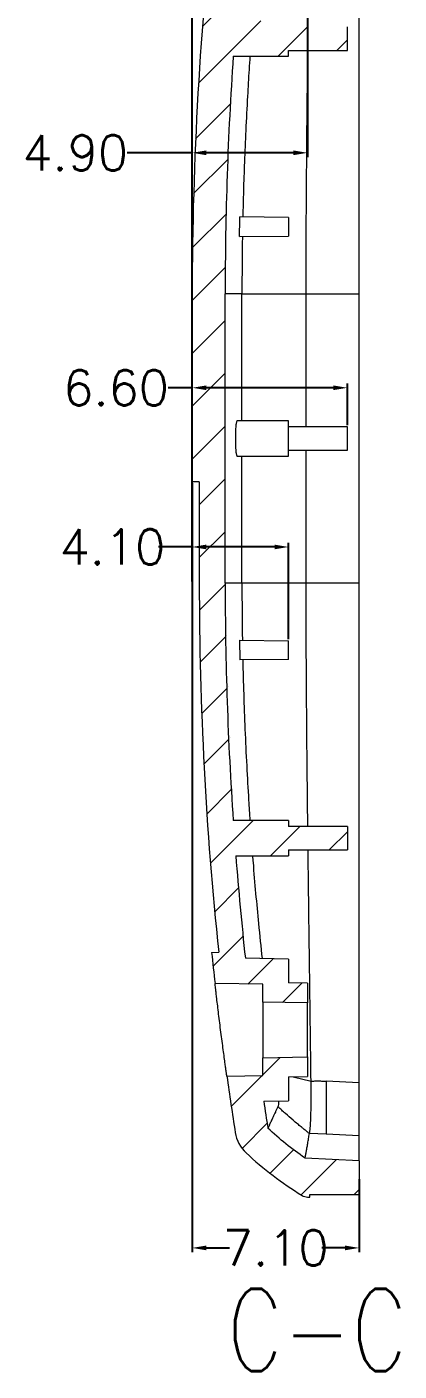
# Model space of a CAD drawing. Header units: inches. Extents: x 1127 to 2406, y 573 to 922.
# Drawn here: x 2266.8 to 2282.6, y 661.3 to 718.4 of the extents above; entities that cross this region are included whole.
import ezdxf

# ---------------------------------------------------------------- set-up
doc = ezdxf.new("R2010")
doc.units = ezdxf.units.IN
doc.styles.add('SLDTEXTSTYLE3', font='TXT', dxfattribs={"width": 0.75, "bigfont": 'bigfont'})
doc.styles.get("Standard").update_dxf_attribs({"font": 'txt', "bigfont": 'gbcbig.shx'})
doc.dimstyles.new('2', dxfattribs={"dimtxt": 1.5, "dimasz": 0.6, "dimexe": 0.18, "dimexo": 0.0625, "dimgap": 0.09, "dimtad": 0, "dimtih": 1, "dimtoh": 1, "dimzin": 0, "dimdsep": 46, "dimtxsty": 'Standard', "dimcen": 0, "dimadec": 0, "dimazin": 2, "dimtfac": 1, "dimtofl": 0, "dimtmove": 0, "dimatfit": 3, "dimfxl": 1, "dimtolj": 1, "dimtzin": 0, "dimarcsym": 0})

# ---------------------------------------------------------------- blocks, each defined once
blk = doc.blocks.new('SW_NOTE_4')
at = {"color": 0, "linetype": 'Continuous', "lineweight": 0, "insert": (22.232, 5.799), "char_height": 3.5, "attachment_point": 2, "style": 'SLDTEXTSTYLE3'}
blk.add_mtext('C-C', dxfattribs=at)
blk = doc.blocks.new('*D178')
at = {"color": 0, "lineweight": -2}
for p, q in [((2273.824, 699.009), (2273.824, 666.31)), ((2280.924, 669.413), (2280.924, 666.31)), ((2274.424, 666.49), (2275.409, 666.49)), ((2280.324, 666.49), (2279.339, 666.49))]:
    blk.add_line(p, q, dxfattribs=at)
at = {"color": 0}
for points in [[(2274.424, 666.59), (2274.424, 666.39), (2273.824, 666.49)], [(2280.324, 666.59), (2280.324, 666.39), (2280.924, 666.49)]]:
    blk.add_solid(points, dxfattribs=at)
at = {"layer": 'Defpoints', "color": 0}
for p in [(2273.824, 699.071), (2280.924, 669.475), (2273.824, 666.49)]:
    blk.add_point(p, dxfattribs=at)
at = {"color": 0, "insert": (2277.374, 666.49), "char_height": 1.5, "attachment_point": 5}
blk.add_mtext('\\A1;7.10', dxfattribs=at)
blk = doc.blocks.new('*D179')
at = {"color": 0, "lineweight": -2}
for p, q in [((2273.824, 694.823), (2273.824, 742.984)), ((2274.424, 742.804), (2275.061, 742.804)), ((2280.127, 742.804), (2279.491, 742.804)), ((2280.727, 739.463), (2280.727, 742.984))]:
    blk.add_line(p, q, dxfattribs=at)
at = {"color": 0}
for points in [[(2274.424, 742.904), (2274.424, 742.704), (2273.824, 742.804)], [(2280.127, 742.904), (2280.127, 742.704), (2280.727, 742.804)]]:
    blk.add_solid(points, dxfattribs=at)
at = {"layer": 'Defpoints', "color": 0}
for p in [(2280.727, 742.804), (2280.727, 739.4), (2273.824, 694.761)]:
    blk.add_point(p, dxfattribs=at)
at = {"color": 0, "insert": (2277.276, 742.804), "char_height": 1.5, "attachment_point": 5}
blk.add_mtext('\\A1;6.90', dxfattribs=at)
blk = doc.blocks.new('*D180')
at = {"color": 0, "lineweight": -2}
for p, q in [((2273.824, 707.123), (2273.824, 740.701)), ((2274.424, 740.521), (2275.409, 740.521)), ((2280.324, 740.521), (2279.339, 740.521)), ((2280.924, 731.279), (2280.924, 740.701))]:
    blk.add_line(p, q, dxfattribs=at)
at = {"color": 0}
for points in [[(2274.424, 740.621), (2274.424, 740.421), (2273.824, 740.521)], [(2280.324, 740.621), (2280.324, 740.421), (2280.924, 740.521)]]:
    blk.add_solid(points, dxfattribs=at)
at = {"layer": 'Defpoints', "color": 0}
for p in [(2273.824, 740.521), (2280.924, 731.216), (2273.824, 707.061)]:
    blk.add_point(p, dxfattribs=at)
at = {"color": 0, "insert": (2277.374, 740.521), "char_height": 1.5, "attachment_point": 5}
blk.add_mtext('\\A1;7.10', dxfattribs=at)
blk = doc.blocks.new('*D181')
at = {"color": 0, "lineweight": -2}
for p, q in [((2273.824, 703.065), (2272.8, 703.065)), ((2273.824, 701.155), (2273.824, 703.245)), ((2279.824, 703.065), (2274.424, 703.065)), ((2280.424, 701.473), (2280.424, 703.245))]:
    blk.add_line(p, q, dxfattribs=at)
at = {"color": 0}
for points in [[(2274.424, 703.165), (2274.424, 702.965), (2273.824, 703.065)], [(2279.824, 703.165), (2279.824, 702.965), (2280.424, 703.065)]]:
    blk.add_solid(points, dxfattribs=at)
at = {"layer": 'Defpoints', "color": 0}
for p in [(2280.424, 703.065), (2280.424, 701.411), (2273.824, 701.093)]:
    blk.add_point(p, dxfattribs=at)
at = {"color": 0, "insert": (2270.585, 703.065), "char_height": 1.5, "attachment_point": 5}
blk.add_mtext('\\A1;6.60', dxfattribs=at)
blk = doc.blocks.new('*D182')
at = {"color": 0, "lineweight": -2}
for p, q in [((2273.824, 696.296), (2272.391, 696.296)), ((2273.824, 696.033), (2273.824, 696.476)), ((2277.324, 696.296), (2274.424, 696.296)), ((2277.924, 692.373), (2277.924, 696.476))]:
    blk.add_line(p, q, dxfattribs=at)
at = {"color": 0}
for points in [[(2274.424, 696.396), (2274.424, 696.196), (2273.824, 696.296)], [(2277.324, 696.396), (2277.324, 696.196), (2277.924, 696.296)]]:
    blk.add_solid(points, dxfattribs=at)
at = {"layer": 'Defpoints', "color": 0}
for p in [(2277.924, 696.296), (2273.824, 695.97), (2277.924, 692.311)]:
    blk.add_point(p, dxfattribs=at)
at = {"color": 0, "insert": (2270.426, 696.296), "char_height": 1.5, "attachment_point": 5}
blk.add_mtext('\\A1;4.10', dxfattribs=at)
blk = doc.blocks.new('*D183')
at = {"color": 0, "lineweight": -2}
for p, q in [((2278.724, 726.239), (2278.724, 712.876)), ((2273.824, 713.056), (2271.061, 713.056)), ((2273.824, 703.892), (2273.824, 713.236)), ((2278.124, 713.056), (2274.424, 713.056))]:
    blk.add_line(p, q, dxfattribs=at)
at = {"color": 0}
for points in [[(2274.424, 713.156), (2274.424, 712.956), (2273.824, 713.056)], [(2278.124, 713.156), (2278.124, 712.956), (2278.724, 713.056)]]:
    blk.add_solid(points, dxfattribs=at)
at = {"layer": 'Defpoints', "color": 0}
for p in [(2278.724, 726.301), (2273.824, 713.056), (2273.824, 703.829)]:
    blk.add_point(p, dxfattribs=at)
at = {"color": 0, "insert": (2268.846, 713.056), "char_height": 1.5, "attachment_point": 5}
blk.add_mtext('\\A1;4.90', dxfattribs=at)

msp = doc.modelspace()

# ---------------------------------------------------------------- hatches: boundary and pattern name
at = {"linetype": 'Continuous', "lineweight": 0}
h = msp.add_hatch(dxfattribs=at)
h.set_pattern_fill('ANSI31', color=4, scale=0.5, style=0)
edge = h.paths.add_edge_path(flags=0)
edge.add_line((2277.924, 684.411), (2277.924, 684.661))
edge.add_line((2277.924, 684.661), (2275.568, 684.661))
edge.add_arc((2423.824, 694.761), 148.6, 180, 183.89727, ccw=False)
edge.add_line((2275.224, 694.761), (2275.224, 707.061))
edge.add_arc((2423.824, 707.061), 148.6, 176.10273, 180, ccw=False)
edge.add_line((2275.568, 717.161), (2277.924, 717.161))
edge.add_line((2277.924, 717.161), (2277.924, 717.411))
edge.add_line((2277.924, 717.411), (2280.424, 717.411))
edge.add_line((2280.424, 717.411), (2280.424, 718.411))
edge.add_line((2280.424, 718.411), (2277.924, 718.411))
edge.add_line((2277.924, 718.411), (2277.924, 718.661))
edge.add_line((2277.924, 718.661), (2275.677, 718.661))
edge.add_arc((2423.824, 707.061), 148.6, 173.83677, 175.52283, ccw=False)
edge.add_line((2276.083, 723.014), (2277.924, 723.047))
edge.add_line((2277.924, 723.047), (2277.924, 724.061))
edge.add_line((2277.924, 724.061), (2278.724, 724.075))
edge.add_line((2278.724, 724.075), (2278.724, 724.911))
edge.add_line((2278.724, 724.911), (2276.824, 724.877))
edge.add_line((2276.824, 724.877), (2276.824, 724.122))
edge.add_line((2276.824, 724.122), (2274.793, 724.086))
edge.add_arc((2423.824, 707.061), 150, 173.48264, 180)
edge.add_line((2273.824, 707.061), (2273.824, 699.071))
edge.add_line((2273.824, 699.071), (2274.124, 699.061))
edge.add_line((2274.124, 699.061), (2274.124, 694.761))
edge.add_arc((2423.824, 694.761), 149.7, 180, 186.02005)
edge.add_line((2274.949, 679.061), (2274.649, 679.05))
edge.add_arc((2423.824, 694.761), 150, 186.01199, 186.51736)
edge.add_line((2274.793, 677.735), (2276.824, 677.699))
edge.add_line((2276.824, 677.699), (2276.824, 676.944))
edge.add_line((2276.824, 676.944), (2278.724, 676.911))
edge.add_line((2278.724, 676.911), (2278.724, 677.747))
edge.add_line((2278.724, 677.747), (2277.924, 677.761))
edge.add_line((2277.924, 677.761), (2277.924, 678.775))
edge.add_line((2277.924, 678.775), (2276.083, 678.807))
edge.add_arc((2423.824, 694.761), 148.6, 184.47717, 186.16323, ccw=False)
edge.add_line((2275.677, 683.161), (2277.924, 683.161))
edge.add_line((2277.924, 683.161), (2277.924, 683.411))
edge.add_line((2277.924, 683.411), (2280.424, 683.411))
edge.add_line((2280.424, 683.411), (2280.424, 684.411))
edge.add_line((2280.424, 684.411), (2277.924, 684.411))
h = msp.add_hatch(dxfattribs=at)
h.set_pattern_fill('ANSI31', color=4, scale=0.5, style=0)
edge = h.paths.add_edge_path(flags=0)
edge.add_spline(control_points=[(2278.625, 670.31), (2278.357, 670.495), (2277.813, 670.899), (2277.3, 671.341), (2277.043, 671.581)], knot_values=[0.116329, 0.116329, 0.116329, 0.116329, 0.485775, 0.883697, 0.883697, 0.883697, 0.883697], weights=[1, 1, 1, 1, 1], degree=3, periodic=0)
edge.add_arc((2423.824, 694.761), 148.6, 188.52649, 188.97419, ccw=False)
edge.add_line((2276.866, 672.728), (2277.924, 672.747))
edge.add_line((2277.924, 672.747), (2277.924, 673.761))
edge.add_line((2277.924, 673.761), (2278.724, 673.775))
edge.add_line((2278.724, 673.775), (2278.724, 674.611))
edge.add_line((2278.724, 674.611), (2276.824, 674.577))
edge.add_line((2276.824, 674.577), (2276.824, 673.822))
edge.add_line((2276.824, 673.822), (2275.296, 673.795))
edge.add_arc((2423.824, 694.761), 150, 188.03456, 188.96085)
edge.add_arc((2277.136, 671.63), 1.5, 188.961, 227.1685)
edge.add_spline(control_points=[(2276.117, 670.53), (2276.225, 670.429), (2276.648, 670.049), (2277.418, 669.431), (2278.121, 668.955), (2278.486, 668.731), (2278.494, 668.726)], knot_values=[0.08539, 0.08539, 0.08539, 0.08539, 0.208841, 0.558095, 0.906713, 0.914634, 0.914634, 0.914634, 0.914634], weights=[1, 1, 1, 1, 1, 1, 1], degree=3, periodic=0)
edge.add_arc((2278.756, 669.152), 0.5, 238.4385, 267)
edge.add_line((2278.73, 668.653), (2278.822, 668.648))
edge.add_line((2278.822, 668.648), (2278.822, 668.761))
edge.add_line((2278.822, 668.761), (2280.924, 668.761))
edge.add_line((2280.924, 668.761), (2280.924, 670.19))
edge.add_line((2280.924, 670.19), (2278.625, 670.31))

# ---------------------------------------------------------------- linework, layer by layer
at = {"color": 7, "linetype": 'Continuous', "lineweight": 15}
for p, q in [((2280.424, 717.411), (2280.424, 718.411)), ((2277.924, 717.411), (2280.424, 717.411)), ((2277.924, 717.161), (2277.924, 717.411)), ((2275.568, 717.161), (2277.924, 717.161)), ((2277.924, 710.311), (2275.851, 710.329)), ((2277.924, 710.311), (2277.924, 709.511)), ((2275.835, 709.492), (2277.924, 709.511)), ((2273.824, 707.061), (2273.824, 699.071)), ((2275.224, 694.761), (2275.224, 707.061)), ((2275.939, 707.061), (2275.224, 707.061)), ((2275.939, 701.661), (2275.939, 707.061)), ((2278.668, 701.411), (2278.668, 707.061)), ((2278.668, 707.061), (2280.924, 707.061)), ((2280.924, 694.761), (2280.924, 707.061)), ((2277.925, 701.661), (2275.732, 701.661)), ((2280.425, 701.411), (2277.923, 701.411)), ((2277.923, 700.411), (2280.425, 700.411)), ((2278.668, 694.761), (2278.668, 700.411)), ((2275.732, 700.161), (2277.925, 700.161)), ((2275.939, 694.761), (2275.939, 700.161)), ((2274.124, 699.061), (2273.824, 699.071)), ((2274.124, 699.061), (2274.124, 694.761)), ((2275.939, 694.761), (2275.224, 694.761)), ((2280.924, 694.761), (2278.668, 694.761)), ((2275.835, 692.329), (2275.851, 691.493)), ((2275.835, 692.329), (2277.924, 692.311)), ((2277.924, 691.511), (2277.924, 692.311)), ((2277.924, 691.511), (2275.851, 691.493)), ((2277.924, 684.661), (2275.568, 684.661)), ((2277.924, 684.661), (2277.924, 684.411)), ((2280.424, 684.411), (2277.924, 684.411)), ((2280.424, 684.411), (2280.424, 683.411)), ((2275.677, 683.161), (2277.924, 683.161)), ((2277.924, 683.411), (2280.424, 683.411)), ((2277.924, 683.411), (2277.924, 683.161)), ((2274.649, 679.05), (2274.949, 679.061)), ((2277.924, 678.775), (2276.083, 678.807)), ((2277.924, 678.775), (2277.924, 677.761)), ((2276.824, 677.699), (2274.793, 677.735)), ((2276.824, 676.944), (2276.824, 677.699)), ((2278.724, 677.747), (2277.924, 677.761)), ((2278.724, 677.747), (2278.724, 676.911)), ((2278.724, 676.911), (2276.824, 676.944)), ((2276.824, 674.577), (2278.724, 674.611)), ((2276.824, 673.822), (2276.824, 674.577)), ((2278.724, 674.611), (2278.724, 673.775)), ((2275.296, 673.795), (2276.824, 673.822)), ((2277.924, 673.761), (2278.724, 673.775)), ((2277.924, 673.761), (2277.924, 672.747)), ((2280.924, 673.514), (2279.524, 673.578)), ((2276.866, 672.728), (2277.924, 672.747)), ((2278.809, 671.368), (2279.524, 671.336)), ((2279.524, 671.336), (2280.924, 671.275)), ((2280.924, 670.19), (2278.625, 670.31)), ((2280.924, 670.19), (2280.924, 668.761)), ((2278.822, 668.761), (2280.924, 668.761)), ((2278.822, 668.648), (2278.822, 668.761)), ((2278.73, 668.653), (2278.822, 668.648))]:
    msp.add_line(p, q, dxfattribs=at)
at = {"color": 8, "linetype": 'Continuous', "lineweight": 15}
msp.add_line((2278.12, 673.764), (2278.878, 673.579), dxfattribs=at)
at = {"color": 7, "linetype": 'Continuous', "lineweight": 15}
for centre, radius, start, end in [((2423.824, 707.061), 150, 173.48264, 180), ((2423.824, 707.061), 148.6, 176.10273, 180), ((2423.824, 694.761), 149.7, 180, 186.02005), ((2423.824, 694.761), 148.6, 180, 183.89727), ((2423.824, 694.761), 148.6, 184.47717, 186.16323), ((2423.824, 694.761), 150, 186.01199, 186.51736), ((2423.824, 694.761), 150, 188.03456, 188.96085), ((2423.824, 694.761), 148.6, 188.52649, 188.97419), ((2277.136, 671.63), 1.5, 188.961, 227.1685), ((2278.756, 669.152), 0.5, 238.4385, 267)]:
    msp.add_arc(centre, radius, start, end, dxfattribs=at)
for points in [[(2280.924, 707.061), (2280.924, 714.216), (2280.924, 721.372), (2280.924, 728.475)], [(2275.835, 709.492), (2275.84, 709.771), (2275.845, 710.05), (2275.851, 710.329)], [(2275.958, 709.493), (2275.946, 708.683), (2275.939, 707.872), (2275.939, 707.061)], [(2275.939, 707.061), (2276.726, 707.061), (2277.644, 707.061), (2278.668, 707.061)], [(2275.939, 694.761), (2275.939, 693.95), (2275.946, 693.139), (2275.958, 692.328)], [(2278.668, 694.761), (2277.644, 694.761), (2276.726, 694.761), (2275.939, 694.761)], [(2280.924, 673.514), (2280.924, 680.563), (2280.924, 687.662), (2280.924, 694.761)], [(2278.625, 670.31), (2278.068, 670.694), (2277.538, 671.119), (2277.043, 671.581)], [(2280.924, 670.19), (2280.924, 670.19), (2280.924, 670.554), (2280.924, 671.275)], [(2276.117, 670.53), (2276.847, 669.853), (2277.645, 669.247), (2278.494, 668.726)]]:
    msp.add_open_spline(points, degree=3, dxfattribs=at)
for points, knots in [([(2278.668, 707.061), (2278.669, 707.618), (2278.67, 708.781), (2278.678, 710.598), (2278.692, 712.562), (2278.71, 714.671), (2278.727, 716.223), (2278.737, 717.152), (2278.739, 717.33), (2278.74, 717.411)], [0, 0, 0, 0, 0.161368, 0.336888, 0.526562, 0.73039, 0.948374, 0.976677, 1, 1, 1, 1]), ([(2276.28, 717.161), (2276.267, 716.973), (2276.229, 716.409), (2276.167, 715.356), (2276.099, 714.042), (2276.043, 712.696), (2276.002, 711.471), (2275.983, 710.695), (2275.974, 710.328)], [0, 0, 0, 0, 0.082433, 0.248129, 0.462292, 0.659658, 0.838894, 1, 1, 1, 1]), ([(2275.732, 701.66), (2275.732, 701.66), (2275.727, 701.667), (2275.716, 701.645), (2275.698, 701.588), (2275.682, 701.478), (2275.67, 701.334), (2275.661, 701.159), (2275.66, 701.01), (2275.659, 700.911)], [0, 0, 0, 0, 0.001875, 0.143936, 0.273384, 0.493791, 0.622303, 0.749689, 1, 1, 1, 1]), ([(2277.924, 700.911), (2277.924, 701.107), (2277.924, 701.302), (2277.924, 701.58), (2277.924, 701.661), (2277.924, 701.661)], [0, 0, 0, 0, 0.5, 0.5, 1, 1, 1, 1]), ([(2280.424, 700.911), (2280.424, 701.041), (2280.424, 701.172), (2280.424, 701.357), (2280.424, 701.411), (2280.424, 701.411)], [0, 0, 0, 0, 0.5, 0.5, 1, 1, 1, 1]), ([(2275.659, 700.911), (2275.66, 700.812), (2275.661, 700.662), (2275.67, 700.487), (2275.682, 700.343), (2275.698, 700.233), (2275.716, 700.176), (2275.727, 700.154), (2275.732, 700.161), (2275.732, 700.161)], [0, 0, 0, 0, 0.250368, 0.377758, 0.50626, 0.72683, 0.856366, 0.998452, 1, 1, 1, 1]), ([(2277.924, 700.161), (2277.924, 700.161), (2277.924, 700.241), (2277.924, 700.519), (2277.924, 700.714), (2277.924, 700.911)], [0, 0, 0, 0, 0.5, 0.5, 1, 1, 1, 1]), ([(2280.424, 700.411), (2280.424, 700.411), (2280.424, 700.464), (2280.424, 700.65), (2280.424, 700.78), (2280.424, 700.911)], [0, 0, 0, 0, 0.5, 0.5, 1, 1, 1, 1]), ([(2278.74, 684.411), (2278.737, 684.732), (2278.725, 685.775), (2278.707, 687.493), (2278.69, 689.516), (2278.678, 691.394), (2278.67, 693.126), (2278.669, 694.232), (2278.668, 694.761)], [0, 0, 0, 0, 0.093238, 0.30278, 0.498226, 0.679577, 0.846835, 1, 1, 1, 1]), ([(2275.974, 691.494), (2275.986, 691.01), (2276.01, 690.027), (2276.066, 688.528), (2276.136, 687.021), (2276.208, 685.726), (2276.261, 684.948), (2276.281, 684.661)], [0, 0, 0, 0, 0.212059, 0.431374, 0.657947, 0.8736, 1, 1, 1, 1]), ([(2276.389, 683.161), (2276.396, 683.068), (2276.436, 682.535), (2276.52, 681.576), (2276.645, 680.212), (2276.743, 679.29), (2276.796, 678.794)], [0, 0, 0, 0, 0.0635149, 0.3653278, 0.6590767, 1, 1, 1, 1]), ([(2278.878, 673.579), (2278.875, 673.798), (2278.869, 674.272), (2278.86, 675.036), (2278.849, 675.907), (2278.836, 676.884), (2278.822, 677.973), (2278.807, 679.129), (2278.792, 680.245), (2278.779, 681.242), (2278.769, 682.097), (2278.76, 682.808), (2278.754, 683.233), (2278.752, 683.411)], [0, 0, 0, 0, 0.067129, 0.145031, 0.233708, 0.333159, 0.443384, 0.566319, 0.685704, 0.783563, 0.870346, 0.946055, 1, 1, 1, 1]), ([(2275.296, 673.795), (2275.296, 673.796), (2275.296, 673.798), (2275.294, 673.812), (2275.291, 673.836), (2275.286, 673.869), (2275.28, 673.912), (2275.273, 673.964), (2275.264, 674.026), (2275.254, 674.097), (2275.243, 674.178), (2275.23, 674.268), (2275.209, 674.424), (2275.176, 674.661), (2275.131, 675.003), (2275.082, 675.375), (2275.031, 675.764), (2274.982, 676.154), (2274.936, 676.525), (2274.895, 676.867), (2274.861, 677.149), (2274.835, 677.372), (2274.816, 677.535), (2274.803, 677.651), (2274.795, 677.723), (2274.794, 677.731), (2274.793, 677.735)], [0, 0, 0, 0, 0.0235599, 0.046562, 0.0691171, 0.0913432, 0.1133633, 0.1353038, 0.1572928, 0.1794571, 0.2019208, 0.2248033, 0.2482172, 0.3115943, 0.3740228, 0.4368817, 0.5001806, 0.5634311, 0.6262421, 0.6885493, 0.7518375, 0.8026014, 0.8514797, 0.8997801, 0.9488561, 1, 1, 1, 1]), ([(2276.824, 676.944), (2276.824, 676.944), (2276.824, 676.913), (2276.824, 676.794), (2276.824, 676.707), (2276.824, 676.488), (2276.824, 676.356), (2276.824, 676.07), (2276.824, 675.915), (2276.824, 675.606), (2276.824, 675.451), (2276.824, 675.165), (2276.824, 675.033), (2276.824, 674.814), (2276.824, 674.727), (2276.824, 674.608), (2276.824, 674.577), (2276.824, 674.577)], [0, 0, 0, 0, 0.125, 0.125, 0.25, 0.25, 0.375, 0.375, 0.5, 0.5, 0.625, 0.625, 0.75, 0.75, 0.875, 0.875, 1, 1, 1, 1]), ([(2278.724, 674.611), (2278.724, 674.612), (2278.724, 674.613), (2278.724, 674.629), (2278.724, 674.654), (2278.724, 674.703), (2278.724, 674.792), (2278.724, 674.942), (2278.724, 675.125), (2278.724, 675.393), (2278.724, 675.761), (2278.724, 676.128), (2278.724, 676.396), (2278.724, 676.579), (2278.724, 676.729), (2278.724, 676.834), (2278.724, 676.899), (2278.724, 676.907), (2278.724, 676.911)], [0, 0, 0, 0, 0.03017, 0.060089, 0.090026, 0.120251, 0.185236, 0.25037, 0.315356, 0.38049, 0.500066, 0.619641, 0.684627, 0.749761, 0.814746, 0.879881, 0.939904, 1, 1, 1, 1]), ([(2278.809, 671.368), (2278.812, 671.378), (2278.817, 671.397), (2278.825, 671.437), (2278.832, 671.483), (2278.839, 671.534), (2278.845, 671.59), (2278.855, 671.697), (2278.866, 671.878), (2278.875, 672.165), (2278.879, 672.496), (2278.879, 672.816), (2278.878, 673.101), (2278.879, 673.339), (2278.878, 673.499), (2278.878, 673.579)], [0, 0, 0, 0, 0.045306, 0.09003, 0.133908, 0.176673, 0.218061, 0.257819, 0.388193, 0.51606, 0.64414, 0.77237, 0.850006, 0.925975, 1, 1, 1, 1]), ([(2278.878, 673.579), (2278.901, 673.579), (2278.955, 673.579), (2279.032, 673.592), (2279.117, 673.599), (2279.198, 673.596), (2279.281, 673.588), (2279.389, 673.582), (2279.47, 673.579), (2279.524, 673.578)], [0, 0, 0, 0, 0.106308, 0.250704, 0.363827, 0.500113, 0.625321, 0.75038, 1, 1, 1, 1]), ([(2279.524, 673.578), (2279.524, 673.522), (2279.524, 673.411), (2279.524, 673.246), (2279.524, 673.084), (2279.524, 672.926), (2279.523, 672.772), (2279.523, 672.624), (2279.523, 672.482), (2279.523, 672.348), (2279.523, 672.221), (2279.523, 672.062), (2279.523, 671.88), (2279.524, 671.689), (2279.524, 671.532), (2279.524, 671.409), (2279.524, 671.36), (2279.524, 671.335)], [0, 0, 0, 0, 0.051381, 0.102917, 0.154483, 0.205952, 0.257197, 0.308093, 0.35852, 0.408364, 0.457517, 0.505879, 0.602655, 0.701298, 0.800984, 0.900842, 1, 1, 1, 1]), ([(2280.924, 671.274), (2280.924, 671.285), (2280.924, 671.306), (2280.924, 671.35), (2280.924, 671.401), (2280.924, 671.46), (2280.924, 671.527), (2280.924, 671.601), (2280.924, 671.682), (2280.924, 671.768), (2280.924, 671.859), (2280.924, 671.954), (2280.924, 672.082), (2280.924, 672.251), (2280.924, 672.47), (2280.924, 672.71), (2280.924, 672.966), (2280.924, 673.236), (2280.924, 673.421), (2280.924, 673.514)], [0, 0, 0, 0, 0.047023, 0.094024, 0.140898, 0.187544, 0.233861, 0.279751, 0.325119, 0.369879, 0.413947, 0.457246, 0.499708, 0.578297, 0.659505, 0.742852, 0.827789, 0.913715, 1, 1, 1, 1]), ([(2277.467, 672.494), (2277.449, 672.455), (2277.411, 672.376), (2277.359, 672.266), (2277.31, 672.159), (2277.263, 672.059), (2277.22, 671.965), (2277.18, 671.879), (2277.134, 671.778), (2277.092, 671.684), (2277.061, 671.618), (2277.045, 671.585), (2277.044, 671.582), (2277.043, 671.581)], [0, 0, 0, 0, 0.066516, 0.135101, 0.205727, 0.278361, 0.352988, 0.429622, 0.508281, 0.659428, 0.791692, 0.905208, 1, 1, 1, 1]), ([(2277.498, 672.739), (2277.496, 672.683), (2277.492, 672.567), (2277.475, 672.518), (2277.467, 672.493)], [0, 0, 0, 0, 0.4850348, 1, 1, 1, 1]), ([(2278.807, 671.356), (2278.777, 671.379), (2278.717, 671.426), (2278.634, 671.494), (2278.546, 671.565), (2278.437, 671.653), (2278.29, 671.773), (2278.068, 671.96), (2277.844, 672.155), (2277.656, 672.322), (2277.548, 672.421), (2277.494, 672.47), (2277.467, 672.494)], [0, 0, 0, 0, 0.063738, 0.127296, 0.17911, 0.253126, 0.363182, 0.501239, 0.74649, 0.872098, 0.936375, 1, 1, 1, 1]), ([(2278.625, 670.31), (2278.625, 670.311), (2278.625, 670.313), (2278.628, 670.327), (2278.632, 670.348), (2278.637, 670.374), (2278.643, 670.404), (2278.649, 670.437), (2278.656, 670.47), (2278.662, 670.505), (2278.668, 670.538), (2278.682, 670.609), (2278.704, 670.731), (2278.737, 670.926), (2278.772, 671.131), (2278.796, 671.284), (2278.807, 671.356)], [0, 0, 0, 0, 0.068661, 0.133135, 0.193436, 0.249573, 0.301552, 0.349377, 0.393049, 0.432569, 0.467935, 0.499146, 0.642731, 0.774102, 0.89322, 1, 1, 1, 1]), ([(2278.807, 671.355), (2278.807, 671.356), (2278.807, 671.357), (2278.807, 671.358), (2278.807, 671.358), (2278.807, 671.36), (2278.808, 671.361), (2278.808, 671.363), (2278.809, 671.365), (2278.809, 671.368)], [0, 0, 0, 0, 0.125, 0.125, 0.25, 0.25, 0.5, 0.5, 1, 1, 1, 1])]:
    msp.add_open_spline(points, degree=3, knots=knots, dxfattribs=at)

# ---------------------------------------------------------------- block references
at = {"color": 7, "linetype": 'Continuous', "lineweight": 0}
msp.add_blockref('SW_NOTE_4', (2256.906, 658.953), dxfattribs=at)

# ---------------------------------------------------------------- dimensions: what is measured, and where the dimension line sits
for base, p1, p2, picture, middle in [((2280.727, 742.804), (2273.824, 694.761), (2280.727, 739.4), '*D179', (2277.276, 742.804)), ((2273.824, 740.521), (2280.924, 731.216), (2273.824, 707.061), '*D180', (2277.374, 740.521)), ((2273.824, 666.49), (2280.924, 669.475), (2273.824, 699.071), '*D178', (2277.374, 666.49))]:
    dim = msp.add_linear_dim(base=base, p1=p1, p2=p2, dimstyle='2')
    dim.commit()
    dim.dimension.update_dxf_attribs({"geometry": picture, "text_midpoint": middle})
for base, p1, p2, picture, middle in [((2273.824, 713.056), (2278.724, 726.301), (2273.824, 703.829), '*D183', (2268.846, 713.056)), ((2280.424, 703.065), (2273.824, 701.093), (2280.424, 701.411), '*D181', (2270.585, 703.065)), ((2277.924, 696.296), (2273.824, 695.97), (2277.924, 692.311), '*D182', (2270.426, 696.296))]:
    dim = msp.add_linear_dim(base=base, p1=p1, p2=p2, dimstyle='2')
    dim.commit()
    dim.dimension.update_dxf_attribs({"geometry": picture, "text_midpoint": middle, "dimtype": 160})

doc.saveas('drawing.dxf')
